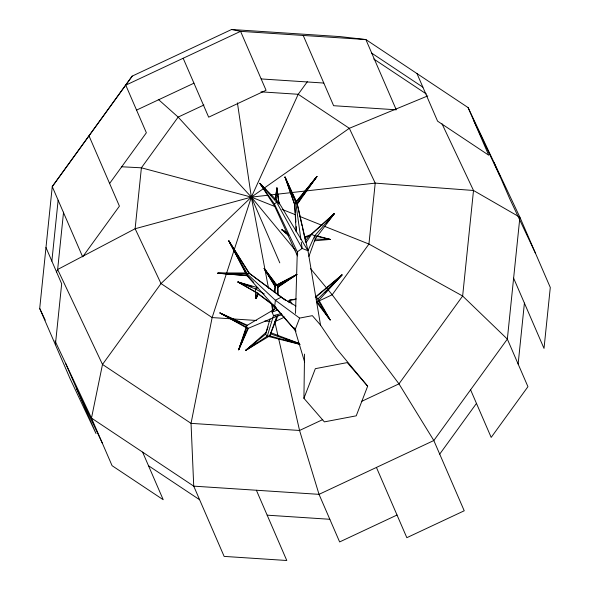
<?xml version="1.0" encoding="UTF-8"?>
<svg xmlns="http://www.w3.org/2000/svg" width="590" height="590" viewBox="0 0 590 590"><rect width="100%" height="100%" fill="white"/><g stroke="black" fill="none" stroke-linecap="round" stroke-linejoin="round"><path stroke-width="0.89" d="M277.455 294.934L277.551 285.907L264.173 268.487L275.456 287.116M304.654 362.113L295.037 329.943L246.915 275.537L228.832 240.875L248.906 273.104L285.995 300.561L249.386 273.325L228.832 240.875L247.468 274.195L275.382 300.258L299.609 318.091L312.353 315.665L320.532 325.097L336.079 348.122L367.659 386.185L356.235 415.825L324.367 421.88L303.924 398.294L304.536 354.111M320.532 325.097L307.965 250.713L302.154 248.449L276.607 202.222L276.924 187.922L279.063 204.037M295.516 313.408L297.294 251.871L274.431 204.015L259.866 183.313L278.937 202.591L307.965 250.713L314.713 235.808L334.442 213.469L308.939 236.199L305.229 241.185M274.217 305.952L273.981 309.544L272.108 312.132L273.509 315.569L267.27 336.16L245.521 350.504L266.252 332.222L268.037 326.985M275.095 292.493L275.56 285.309L264.173 268.487L274.357 282.05M258.804 293.208L256.119 298.562L255.293 291.696L255.566 289.012L257.867 287.684L237.881 281.983L257.262 293.009L273.148 304.919M65.601 363.285L96 433.539L70.107 378.721L39.707 308.467L52.252 186.602L132.19 76.11L231.597 29.5L340.113 36.61L365.866 39.552L468.106 107.594L519.893 217.231L550.293 287.485L544.017 348.417L513.617 278.163M51.861 261.134L58.137 200.202M63.55 212.171L57.65 269.49L56.507 271.983M55.394 344.722L61.67 283.797L45.983 247.535M518.131 364.023L524.407 303.09M272.875 304.919L272.108 312.132L277.831 309.927M274.225 292.293L274.896 285.973L264.173 268.487L268.878 275.316M275.545 198.882L275.773 197.053M276.002 195.224L276.924 187.922L279.018 203.875M275.124 199.545L276.924 187.922L276.931 191.47M256.407 296.748L256.119 298.562L255.913 295.089M270.072 318.932L265.507 334.235L245.521 350.504L269.741 335.872L278.008 315.399M307.338 81.715L298.201 94.282L251.355 197.126L212.135 317.575L191.042 423.362L193.734 486.145L224.134 556.4L286.784 560.5L256.385 490.246M245.005 332.045L238.685 349.796L248.471 328.173L247.741 328.527L238.685 349.796L246.679 325.636L276.253 308.201M266.252 332.222L265.507 334.235L267.27 336.16L269.741 335.872L276.813 316.314L281.939 314.743M308.909 256.399L315.156 239.149L334.442 213.469L311.55 234.363L308.939 236.199L304.728 237.681M288.908 302.714L289.86 300.133L296.232 298.931M299.609 318.091L295.037 329.943L294.513 328.247M303.924 398.294L315.348 368.662L347.215 362.607L367.659 386.185M257.978 293.776L256.119 298.562L257.262 293.009L237.881 281.983L251.93 286.475M246.155 273.111L217.754 273.2L246.915 275.537L247.468 274.195L248.906 273.104L249.386 273.325M243.169 338.955L238.685 349.796L246.804 327.369L246.679 325.636L219.945 312.951L247.741 328.527L276.813 316.314L273.509 315.569L281.349 313.6M306.114 242.519L311.55 234.363L314.713 235.808L330.127 239.422L314.3 240.823M132.19 76.11L52.252 186.602L82.659 256.856L119.416 206.139L89.016 135.884M302.065 225.852L297.235 204.288L316.911 176.491L295.738 202.178M109.607 183.475L146.364 132.765L125.773 85.167L240.565 31.344L365.866 39.552L396.266 109.806L333.616 105.706L303.216 35.452M439.712 454.123L476.469 403.405M297.102 203.661L300.317 199.258M302.995 195.585L306.203 191.175M307.272 189.707L316.911 176.491L295.789 202.731L294.594 203.572L296.173 231.826M297.235 204.288L297.087 203.115L316.911 176.491L303.267 193.874M326.58 223.344L334.442 213.469L331.307 216.729M318.998 300.325L330.142 319.905L316.963 301.49L318.298 300.9L342.008 274.903L315.267 297.102M325.105 292.846L331.993 285.538M333.247 284.21L342.008 274.903L315.893 297.094L318.106 298.761L318.298 300.9L330.142 319.905L316.402 301.977M274.896 285.973L296.888 274.461L278.111 287.05L278.288 295.325M427.816 95.882L349.324 128.303L251.355 197.126L161.011 283.561L102.498 364.443L91.487 418.103L112.085 465.694L163.209 499.715L142.61 452.124M336.691 279.771L342.008 274.903L318.106 298.761L316.336 299.255M278.937 202.591L276.607 202.222L274.431 204.015L274.63 206.183L297.478 255.898M252.55 344.877L245.521 350.504L253.84 344.958M254.659 343.188L256.067 342.067M277.241 287.448L296.888 274.461L277.337 284.697M287.588 301.475L289.86 300.133L294.432 299.676M275.56 285.309L277.551 285.907L296.888 274.461M136.563 110.101L193.955 83.19M203.941 104.998L178.158 117.093L141.394 167.811L135.125 228.736L161.011 283.561L212.135 317.575L256.628 320.488M275.619 321.292L284.771 317M318.873 301.011L332.185 294.771L368.942 244.054L375.218 183.121L349.324 128.303L298.201 94.282L260.972 91.841M322.752 419.593L299.558 430.471L191.042 423.362L102.498 364.443L57.65 269.49L135.125 228.736L251.355 197.126L267.749 195.268M361.692 401.34L398.973 383.861L462.641 296.018L473.505 190.481L442.035 123.848M397.026 515.026L339.634 541.937L319.035 494.346L299.558 430.471L278.642 338.623M316.624 301.638L318.298 300.9M304.912 236.878L311.55 234.363M270.486 194.966L375.218 183.121L473.505 190.481L519.893 217.231L507.341 339.095L527.939 386.686L491.182 437.404L470.584 389.806M325.621 239.452L330.127 239.422L316.86 235.808M245.772 273.31L217.754 273.2L247.394 275.766L253.722 282.433M247.468 274.195L217.754 273.2L227.806 273.671M121.356 166.749L141.394 167.811L251.355 197.126L275.213 206.648M261.156 78.935L323.807 83.043M264.799 321.026L270.25 321.38M267.174 515.173L329.825 519.281M327.48 239.016L330.127 239.422L315.156 239.149L314.713 235.808M231.597 29.5L240.565 31.344L266.06 90.27L208.668 117.181L183.166 58.255M267.27 336.16L300.148 344.449M269.741 335.872L299.373 344.103M295.288 212.938L294.742 204.745L285.014 177.037L295.789 202.731L297.087 203.115L307.965 250.713M270.493 333.859L299.506 343.756L285.014 338.712M270.434 332.576L299.491 343.542M282.035 209.369L295.664 214.804M299.927 216.508L322.081 225.351M324.633 226.368L368.942 244.054L462.641 296.018L507.341 339.095L433.827 440.524L319.035 494.346L193.734 486.145L91.487 418.103L55.003 340.858M241.221 283.48L237.881 281.983L255.566 289.012L264.283 293.96M247.741 328.527L246.804 327.369L219.945 312.951L247.417 325.274M246.915 275.537L247.394 275.766M219.945 312.951L238.168 322.678M295.907 306.011L281.032 297.279L275.382 300.258L274.689 306.52L296.084 331.16M288.06 235.027L282.027 229.783L286.688 232.74M288.185 234.938L282.027 229.783L287.426 233.256M276.105 307.456L255.293 291.696M371.752 53.152L422.868 87.173M373.699 58.956L426.371 94.009M148.496 465.724L199.619 499.737M288.458 234.673L282.027 229.783L286.416 232.984M282.027 229.783L286.371 233.006M158.26 99.356L178.158 117.093L251.355 197.126L295.288 250.19M265.884 190.017L259.866 183.313L274.63 206.183M276.607 202.222L259.866 183.313L264.136 189.125M310.51 268.59L332.185 294.771L398.973 383.861L433.827 440.524L464.227 510.778L406.834 537.689L376.427 467.435M293.68 327.406L294.801 328.814M275.434 283.48L276.504 284.904M323.91 311.019L330.142 319.905M234.879 251.089L228.832 240.875L246.104 273.325M289.86 300.133L291.976 304.034M277.551 285.907L278.111 287.05M473.991 121.186L499.885 176.012M535.587 253.494L509.694 198.668L494 162.412M39.707 308.467L45.201 320.09M76.383 388.213L102.277 443.031M297.087 203.115L285.014 177.037L294.742 204.745M296.128 201.81L285.014 177.037L288.355 185.548M468.106 107.594L488.704 155.185L437.581 121.164L416.99 73.573M237.423 102.867L251.355 197.126L279.8 262.845M289.019 187.251L290.693 191.507M274.785 321.683L278.038 335.946M302.471 227.652L305.694 242.025M251.355 197.126L268.502 288.289M271.393 303.629L272.75 310.849M297.699 254.312L297.294 251.871L302.154 248.449L301.284 242.173M295.789 202.731L300.907 239.488M295.465 215.667L295.885 222.039M296.187 226.597L296.49 231.147"/></g></svg>
